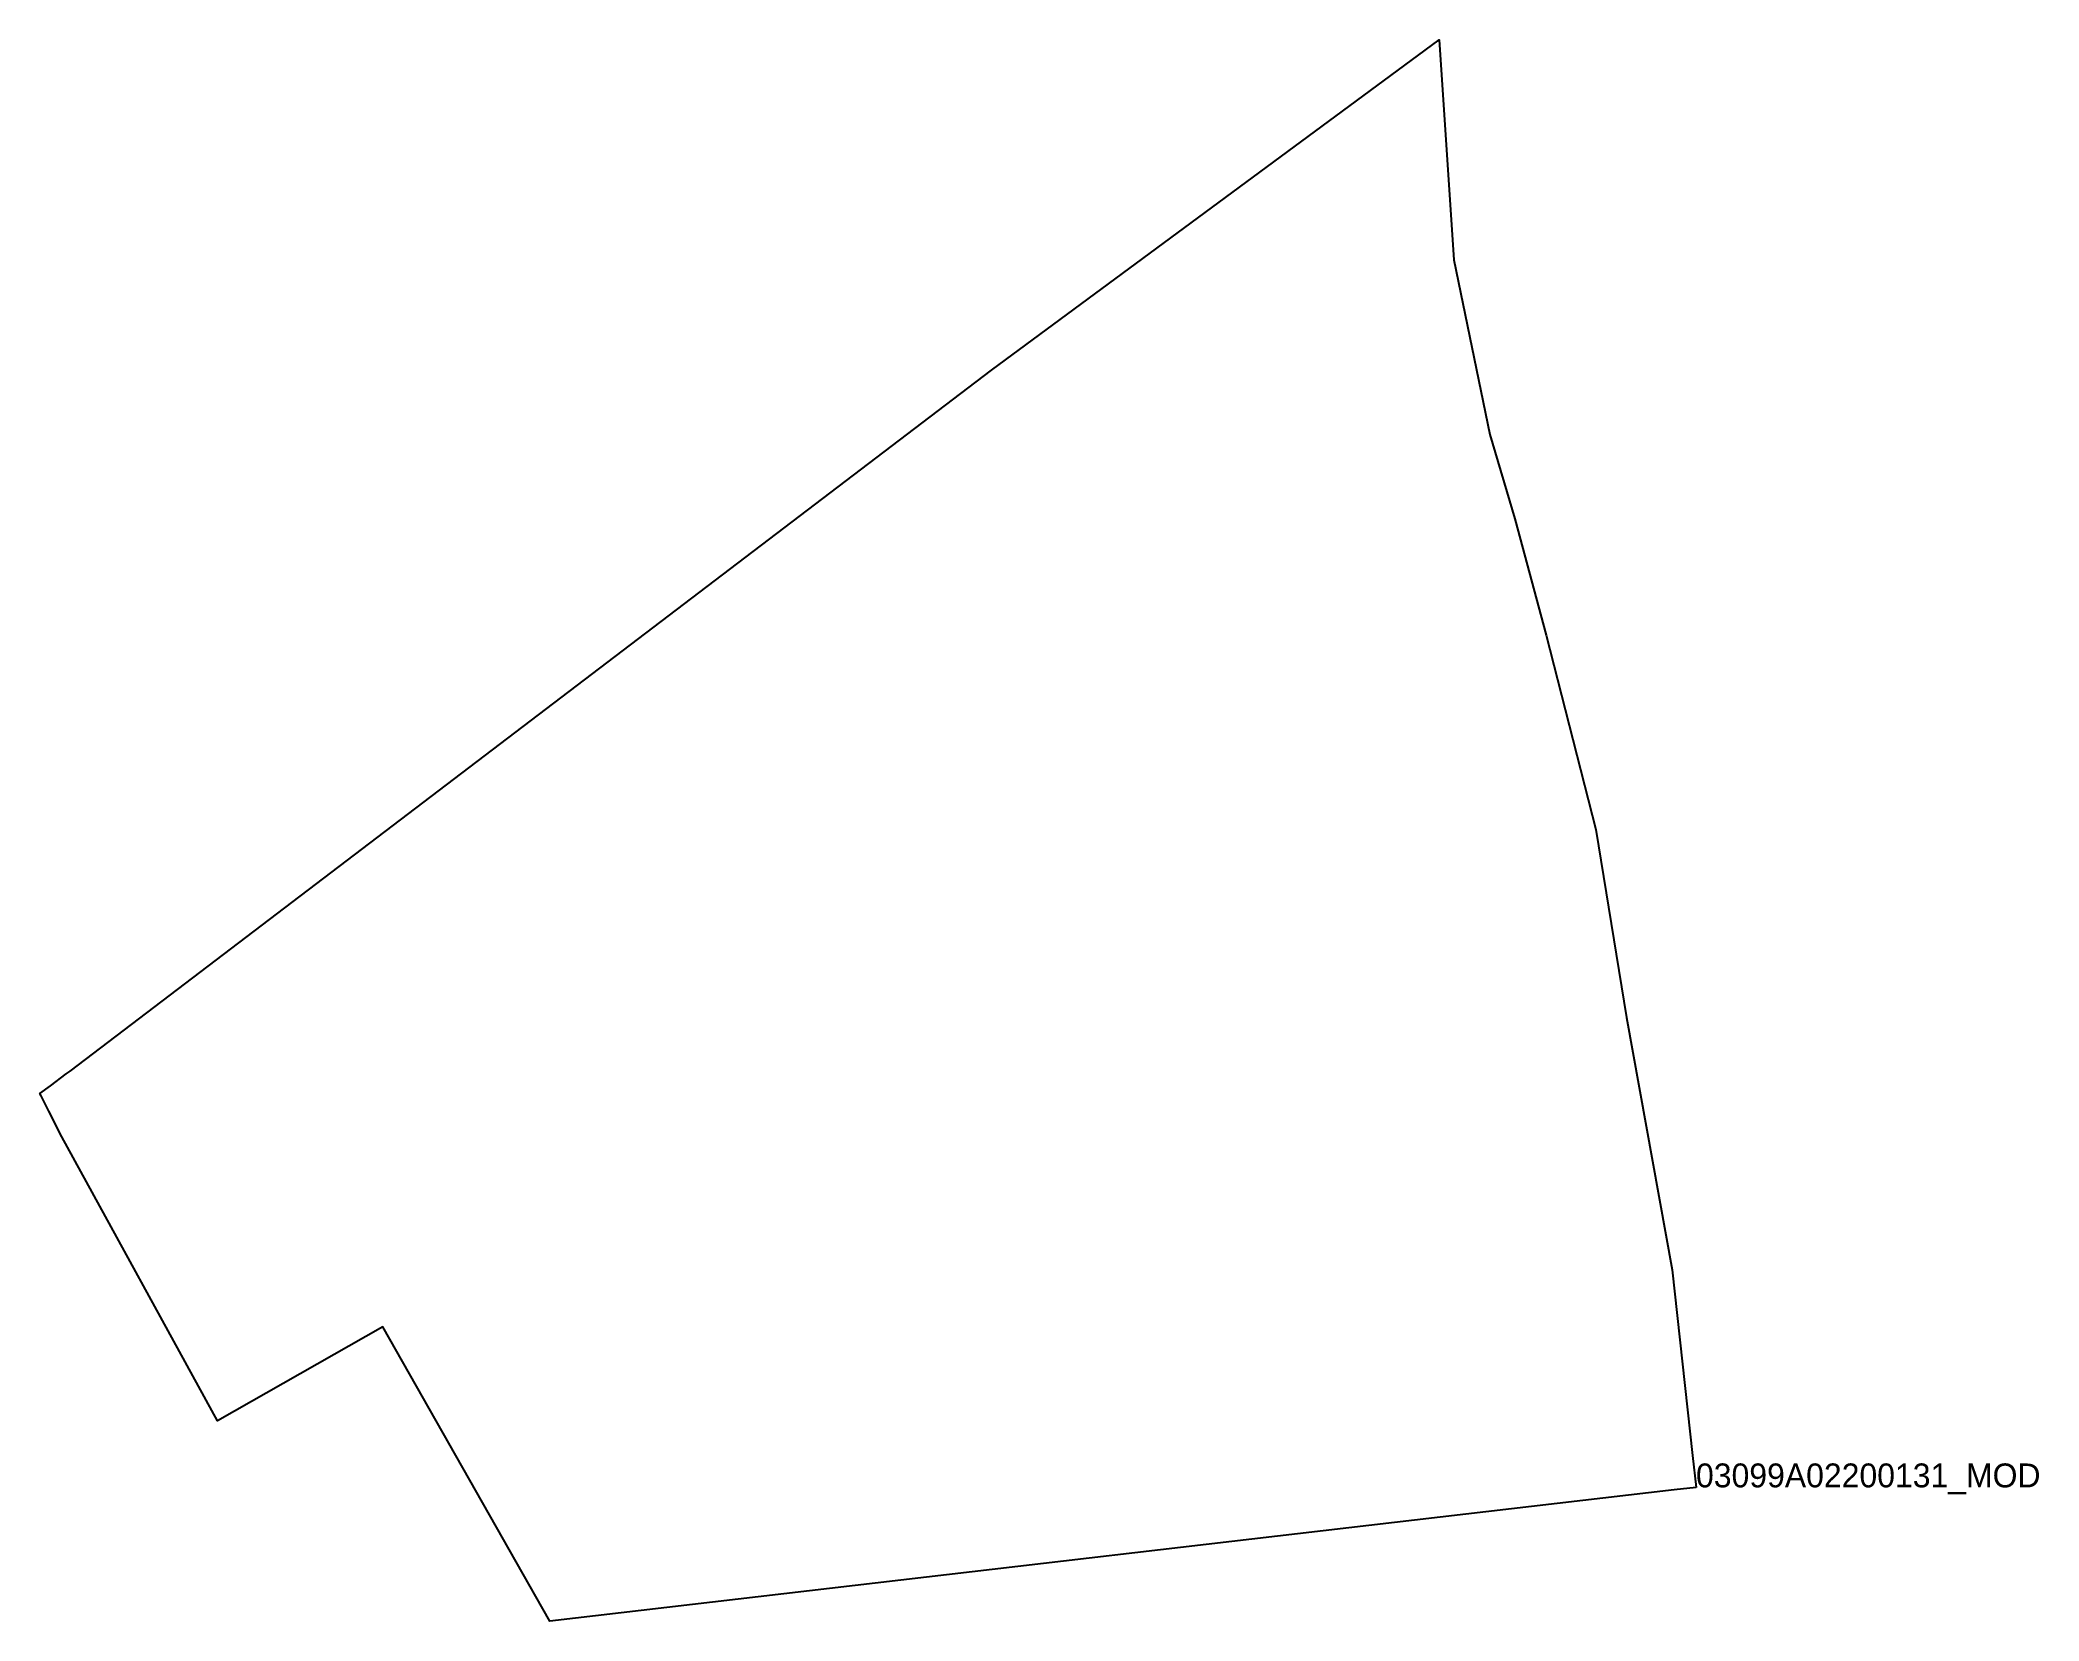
# Model space of a CAD drawing. Header units: metres. Extents: x 672896 to 673021, y 4223753 to 4223852.
import ezdxf

# ---------------------------------------------------------------- set-up
doc = ezdxf.new("R2010")
doc.units = ezdxf.units.M
doc.layers.add('RECINTOS_GML', color=1, linetype='Continuous')

msp = doc.modelspace()

# ---------------------------------------------------------------- linework, layer by layer
at = {"layer": 'RECINTOS_GML', "lineweight": 25}
msp.add_lwpolyline([(672999.892, 4223761.251), (672998.526, 4223761.091), (672927.916, 4223752.859), (672925.808, 4223756.573), (672917.436, 4223771.328), (672907.044, 4223765.431), (672897.279, 4223783.27), (672896.465, 4223784.867), (672895.973, 4223785.831), (672895.901, 4223785.971), (672896.554, 4223786.463), (672897.544, 4223787.213), (672897.794, 4223787.393), (672955.654, 4223831.391), (672983.753, 4223852.13), (672984.693, 4223838.33), (672986.943, 4223827.35), (672988.523, 4223822.07), (672990.483, 4223814.75), (672993.603, 4223802.55), (672995.533, 4223790.76), (672998.403, 4223774.9), (672999.673, 4223763.25), (672999.892, 4223761.251)], close=True, dxfattribs=at)

# ---------------------------------------------------------------- texts
at = {"layer": 'RECINTOS_GML'}
msp.add_text('03099A02200131_MOD', height=1.5, dxfattribs=at).set_placement((672999.892, 4223761.251))

doc.saveas('drawing.dxf')
